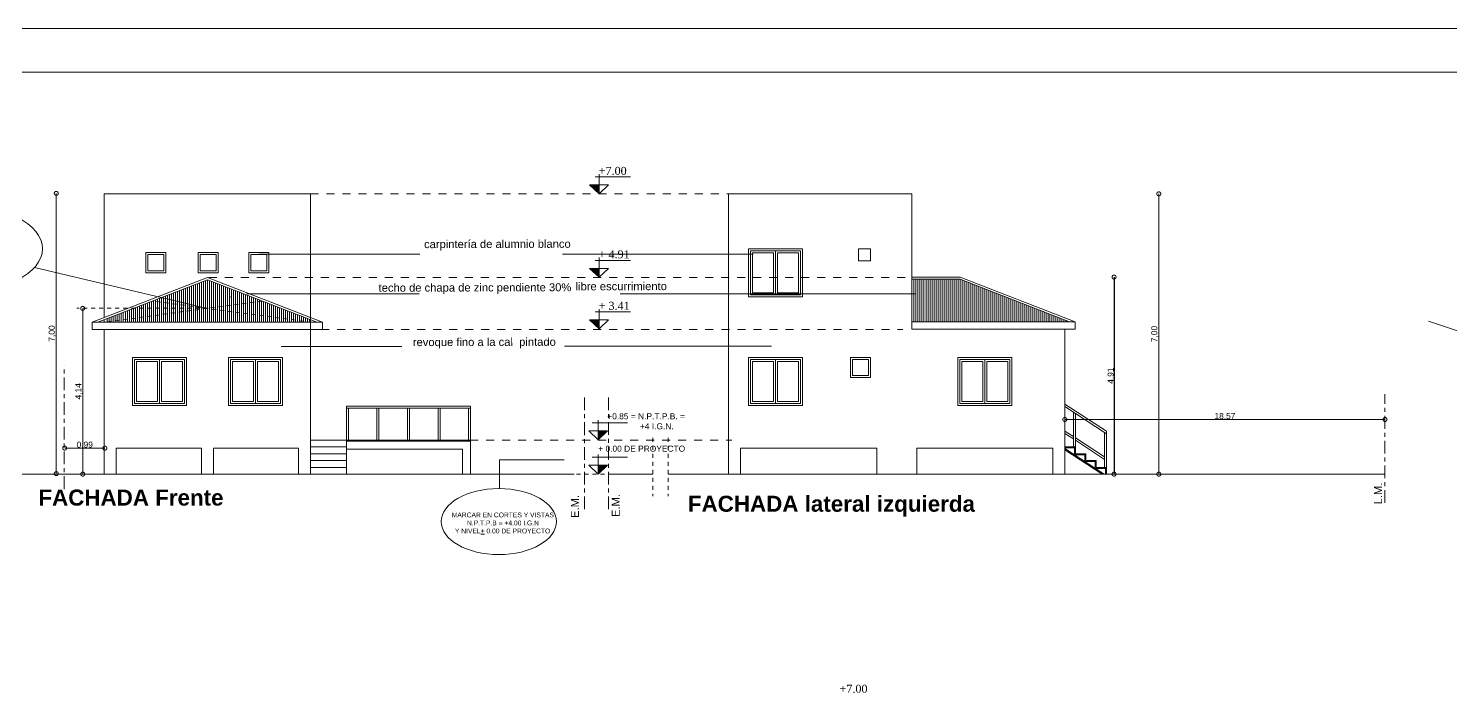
# Model space of a CAD drawing. Header units: millimetres. Extents: x 1162.4 to 1260.5, y 447.7 to 509.9.
# Drawn here: x 1181.62 to 1217.15, y 493.28 to 509.89 of the extents above; entities that cross this region are included whole.
import ezdxf

# ---------------------------------------------------------------- set-up
doc = ezdxf.new("R2010")
doc.units = ezdxf.units.MM
for name, pattern in [('CENTER', [50.8, 31.75, -6.35, 6.35, -6.35]), ('DOT', [4, 2, -2]), ('TRAZO_Y_PUNTOX2', [50.8, 25.4, -12.7, 0, -12.7])]:
    doc.linetypes.add(name, pattern=pattern)
for name, color, linetype, lineweight in [('0-MAMPOSTERIA- 9', 7, 'Continuous', 5), ('DT', 2, 'Continuous', 25), ('observ.', 7, 'Continuous', 5), ('Recuadro', 3, 'Continuous', 80)]:
    doc.layers.add(name, color=color, linetype=linetype, lineweight=lineweight)
for name, color, linetype in [('03', 7, 'Continuous'), ('cortes', 7, 'Continuous'), ('eje medianero', 3, 'Continuous')]:
    doc.layers.add(name, color=color, linetype=linetype)
doc.styles.add('ARIAL', font='arial.ttf', dxfattribs={"height": 0.11})
doc.styles.add('Estilo1', font='times.ttf')
doc.styles.get("Standard").update_dxf_attribs({"font": 'arial.ttf'})
doc.styles.add('style1', font='arial.ttf')
doc.styles.add('style2', font='')
doc.styles.get('style2').set_extended_font_data('Arial', bold=True)
doc.dimstyles.new('cota 1', dxfattribs={"dimtxt": 0.15, "dimasz": 0.2, "dimexe": 0.08, "dimexo": 0.3, "dimgap": 0.009, "dimtad": 1, "dimzin": 1, "dimtxsty": 'Standard', "dimblk": 'DOTSMALL', "dimcen": 0.15, "dimse1": 1, "dimse2": 1, "dimclrd": 256, "dimadec": 0, "dimazin": 0, "dimtfac": 1, "dimtmove": 0, "dimatfit": 3, "dimfxl": 1.25, "dimlwd": -1, "dimlwe": -1, "dimarcsym": 0})

# ---------------------------------------------------------------- blocks, each defined once
blk = doc.blocks.new('_DOTSMALL')
at = {"color": 0, "linetype": 'ByBlock', "const_width": 0.5}
blk.add_lwpolyline([(-0.0625, 0, 1), (0.0625, 0, 1)], format="xyb", close=True, dxfattribs=at)
blk = doc.blocks.new('*D296')
at = {"layer": 'cortes'}
blk.add_line((1208.741, 503.683), (1208.741, 498.761), dxfattribs=at)
at = {"layer": 'Defpoints', "color": 0}
for p in [(1204.893, 503.683), (1207.511, 498.761), (1208.741, 498.761)]:
    blk.add_point(p, dxfattribs=at)
at = {"layer": 'cortes', "xscale": 0.2, "yscale": 0.2, "zscale": 0.2}
for p, rotation in [((1208.741, 503.683), 90), ((1208.741, 498.761), 270)]:
    blk.add_blockref('_DOTSMALL', p, dxfattribs=dict(at, rotation=rotation))
at = {"layer": 'cortes', "color": 0, "lineweight": 0, "insert": (1208.656, 501.222), "char_height": 0.15, "attachment_point": 5, "rotation": 90}
blk.add_mtext('4.91', dxfattribs=at)
blk = doc.blocks.new('*D337')
at = {"layer": '0-MAMPOSTERIA- 9', "ltscale": 0.05}
blk.add_line((1182.975, 502.901), (1182.975, 498.761), dxfattribs=at)
at = {"layer": 'Defpoints', "color": 0, "ltscale": 0.05}
for p in [(1186.089, 502.901), (1182.975, 498.761), (1186.09, 498.761)]:
    blk.add_point(p, dxfattribs=at)
at = {"layer": '0-MAMPOSTERIA- 9', "ltscale": 0.05, "xscale": 0.2, "yscale": 0.2, "zscale": 0.2}
for p, rotation in [((1182.975, 502.901), 90), ((1182.975, 498.761), 270)]:
    blk.add_blockref('_DOTSMALL', p, dxfattribs=dict(at, rotation=rotation))
at = {"layer": '0-MAMPOSTERIA- 9', "color": 0, "lineweight": 0, "ltscale": 0.05, "insert": (1182.876, 500.831), "char_height": 0.15, "attachment_point": 5, "rotation": 90}
blk.add_mtext('4,14', dxfattribs=at)
blk = doc.blocks.new('*D343')
at = {"layer": '0-MAMPOSTERIA- 9', "ltscale": 0.05}
blk.add_line((1182.314, 498.773), (1182.314, 505.773), dxfattribs=at)
at = {"layer": 'Defpoints', "color": 0, "linetype": 'Continuous', "ltscale": 0.05}
for p in [(1182.314, 505.773), (1185.975, 505.773), (1182.975, 498.773)]:
    blk.add_point(p, dxfattribs=at)
at = {"layer": '0-MAMPOSTERIA- 9', "linetype": 'Continuous', "ltscale": 0.05, "xscale": 0.2, "yscale": 0.2, "zscale": 0.2}
for p, rotation in [((1182.314, 505.773), 90), ((1182.314, 498.773), 270)]:
    blk.add_blockref('_DOTSMALL', p, dxfattribs=dict(at, rotation=rotation))
at = {"layer": '0-MAMPOSTERIA- 9', "color": 0, "linetype": 'Continuous', "lineweight": 0, "ltscale": 0.05, "insert": (1182.214, 502.273), "char_height": 0.15, "attachment_point": 5, "rotation": 90}
blk.add_mtext('7,00', dxfattribs=at)
blk = doc.blocks.new('*D344')
at = {"layer": '0-MAMPOSTERIA- 9', "ltscale": 0.05}
blk.add_line((1209.86, 498.761), (1209.86, 505.761), dxfattribs=at)
at = {"layer": 'Defpoints', "color": 0, "linetype": 'Continuous', "ltscale": 0.05}
for p in [(1203.691, 505.761), (1209.86, 505.761), (1207.511, 498.761)]:
    blk.add_point(p, dxfattribs=at)
at = {"layer": '0-MAMPOSTERIA- 9', "linetype": 'Continuous', "ltscale": 0.05, "xscale": 0.2, "yscale": 0.2, "zscale": 0.2}
for p, rotation in [((1209.86, 505.761), 90), ((1209.86, 498.761), 270)]:
    blk.add_blockref('_DOTSMALL', p, dxfattribs=dict(at, rotation=rotation))
at = {"layer": '0-MAMPOSTERIA- 9', "color": 0, "linetype": 'Continuous', "lineweight": 0, "ltscale": 0.05, "insert": (1209.761, 502.261), "char_height": 0.15, "attachment_point": 5, "rotation": 90}
blk.add_mtext('7,00', dxfattribs=at)
blk = doc.blocks.new('*D360')
at = {"layer": '0-MAMPOSTERIA- 9', "ltscale": 0.05}
blk.add_line((1207.511, 500.126), (1215.511, 500.126), dxfattribs=at)
at = {"layer": 'Defpoints', "color": 0, "linetype": 'DOT', "ltscale": 0.05}
for p in [(1215.511, 500.126), (1207.511, 498.761), (1215.511, 498.761)]:
    blk.add_point(p, dxfattribs=at)
at = {"layer": '0-MAMPOSTERIA- 9', "linetype": 'DOT', "ltscale": 0.05, "xscale": 0.2, "yscale": 0.2, "zscale": 0.2, "rotation": 180}
blk.add_blockref('_DOTSMALL', (1207.511, 500.126), dxfattribs=at)
at = {"layer": '0-MAMPOSTERIA- 9', "linetype": 'DOT', "ltscale": 0.05, "xscale": 0.2, "yscale": 0.2, "zscale": 0.2}
blk.add_blockref('_DOTSMALL', (1215.511, 500.126), dxfattribs=at)
at = {"layer": '0-MAMPOSTERIA- 9', "color": 0, "linetype": 'DOT', "lineweight": 0, "ltscale": 0.05, "insert": (1211.511, 500.212), "char_height": 0.15, "attachment_point": 5}
blk.add_mtext('18.57', dxfattribs=at)
blk = doc.blocks.new('*D363')
at = {"layer": '0-MAMPOSTERIA- 9', "ltscale": 0.05}
blk.add_line((1183.527, 499.411), (1182.524, 499.411), dxfattribs=at)
at = {"layer": 'Defpoints', "color": 0, "linetype": 'DOT', "ltscale": 0.05}
for p in [(1182.524, 499.783), (1183.527, 499.783), (1182.524, 499.411)]:
    blk.add_point(p, dxfattribs=at)
at = {"layer": '0-MAMPOSTERIA- 9', "linetype": 'DOT', "ltscale": 0.05, "xscale": 0.2, "yscale": 0.2, "zscale": 0.2, "rotation": 180}
blk.add_blockref('_DOTSMALL', (1182.524, 499.411), dxfattribs=at)
at = {"layer": '0-MAMPOSTERIA- 9', "linetype": 'DOT', "ltscale": 0.05, "xscale": 0.2, "yscale": 0.2, "zscale": 0.2}
blk.add_blockref('_DOTSMALL', (1183.527, 499.411), dxfattribs=at)
at = {"layer": '0-MAMPOSTERIA- 9', "color": 0, "linetype": 'DOT', "lineweight": 0, "ltscale": 0.05, "insert": (1183.026, 499.497), "char_height": 0.15, "attachment_point": 5}
blk.add_mtext('0.99', dxfattribs=at)

msp = doc.modelspace()

# ---------------------------------------------------------------- hatches: boundary and pattern name
at = {"layer": '0-MAMPOSTERIA- 9', "linetype": 'Continuous', "lineweight": 0, "ltscale": 0.05}
h = msp.add_hatch(dxfattribs=at)
h.set_pattern_fill('ANSI37', color=256, scale=0.1, style=0)
h.set_pattern_definition([(45, (1219.9866, 497.82403), (-0.2245064, 0.2245064), []), (135, (1219.9866, 497.82403), (-0.2245064, -0.2245064), [])])
h.paths.add_polyline_path([(1219.46471, 500.28348), (1219.46471, 498.59342, -0.89000524), (1219.46471, 498.581), (1219.46471, 496.08348), (1220.23698, 496.08348), (1220.23698, 496.3171), (1220.23971, 500.28348)])
h.paths.add_polyline_path([(1188.02354, 476.77986), (1188.02354, 474.11705), (1192.02354, 474.11705), (1192.02354, 476.77986), (1191.97354, 476.77986)])
h.paths.add_polyline_path([(1189.34735, 476.05475), (1190.69735, 476.05475), (1190.69735, 474.85475), (1189.34735, 474.85475)], flags=16)
h.paths.add_polyline_path([(1189.39735, 476.00475), (1190.64735, 476.00475), (1190.64735, 474.90475), (1189.39735, 474.90475)], flags=0)
h.paths.add_polyline_path([(1189.44735, 475.95475), (1189.97235, 475.95475), (1189.97235, 474.95475), (1189.44735, 474.95475)], flags=0)
h.paths.add_polyline_path([(1190.07235, 475.95475), (1190.59735, 475.95475), (1190.59735, 474.95475), (1190.07235, 474.95475)], flags=0)
h.paths.add_polyline_path([(1193.77354, 479.41705), (1192.17354, 479.41705), (1192.17354, 476.79705), (1193.77354, 476.79705)])
h.paths.add_polyline_path([(1193.87354, 476.79705), (1194.24711, 476.79705), (1194.01828, 477.01293), (1194.25426, 477.01293), (1194.49024, 477.01293), (1194.26142, 476.79705), (1195.86994, 476.79705), (1195.86994, 476.93544), (1196.12354, 476.93544), (1196.12354, 479.21351), (1195.90868, 479.21351), (1195.90868, 479.41705), (1193.87354, 479.41705)])
h.paths.add_polyline_path([(1194.42354, 478.76705), (1195.77354, 478.76705), (1195.77354, 477.56705), (1194.42354, 477.56705)], flags=16)
h.paths.add_polyline_path([(1194.47354, 478.71705), (1195.72354, 478.71705), (1195.72354, 477.61705), (1194.47354, 477.61705)], flags=0)
h.paths.add_polyline_path([(1194.52354, 478.66705), (1195.04854, 478.66705), (1195.04854, 477.66705), (1194.52354, 477.66705)], flags=0)
h.paths.add_polyline_path([(1195.14854, 478.66705), (1195.67354, 478.66705), (1195.67354, 477.66705), (1195.14854, 477.66705)], flags=0)
h.paths.add_polyline_path([(1192.17354, 476.59705), (1192.17354, 474.81003), (1193.32354, 474.81003), (1193.32354, 474.91003), (1193.87354, 474.91003), (1193.87354, 474.81003), (1193.87354, 474.11705), (1194.25426, 474.11705), (1194.25426, 474.23968), (1194.49024, 474.23968), (1194.36026, 474.11705), (1195.86994, 474.11705), (1195.86994, 474.17644), (1196.12354, 474.17644), (1196.12354, 476.38791), (1195.86867, 476.38791), (1195.86867, 476.59705), (1193.87354, 476.59705)])
h.paths.add_polyline_path([(1193.27354, 475.55475), (1192.77354, 475.55475), (1192.77354, 476.05475), (1193.27354, 476.05475)], flags=16)
h.paths.add_polyline_path([(1193.22354, 475.60475), (1192.82354, 475.60475), (1192.82354, 476.00475), (1193.22354, 476.00475)], flags=0)
h.paths.add_polyline_path([(1194.42354, 476.05475), (1195.77354, 476.05475), (1195.77354, 474.85475), (1194.42354, 474.85475)], flags=16)
h.paths.add_polyline_path([(1194.47354, 476.00475), (1195.72354, 476.00475), (1195.72354, 474.90475), (1194.47354, 474.90475)], flags=0)
h.paths.add_polyline_path([(1194.52354, 475.95475), (1195.04854, 475.95475), (1195.04854, 474.95475), (1194.52354, 474.95475)], flags=0)
h.paths.add_polyline_path([(1195.14854, 475.95475), (1195.67354, 475.95475), (1195.67354, 474.95475), (1195.14854, 474.95475)], flags=0)
h.paths.add_polyline_path([(1193.87354, 474.26705), (1193.87354, 474.61003), (1193.32354, 474.61003), (1193.32354, 474.26705)], flags=17)
h.paths.add_polyline_path([(1192.17354, 474.11705), (1192.77354, 474.11705), (1192.77354, 474.78503), (1192.17354, 474.78503)], flags=17)
h.paths.add_polyline_path([(1192.77354, 474.11705), (1193.32354, 474.11705), (1193.32354, 474.78503), (1192.77354, 474.78503)], flags=16)
h.paths.add_polyline_path([(1192.72354, 474.01705), (1192.72354, 474.11705), (1192.17354, 474.11705), (1192.17354, 474.01705)])
h.paths.add_polyline_path([(1193.32354, 474.01705), (1193.32354, 474.11705), (1192.72354, 474.11705), (1192.72354, 474.01705)])
h.paths.add_polyline_path([(1193.87354, 474.01705), (1193.87354, 474.26705), (1193.32354, 474.26705), (1193.32354, 474.01705)])
h.paths.add_polyline_path([(1191.47407, 474.11705), (1191.47407, 474.01705), (1192.02354, 474.01705), (1192.02354, 474.11705)])
h.paths.add_polyline_path([(1188.02354, 474.11705), (1188.02354, 474.01705), (1191.47407, 474.01705), (1191.47407, 474.11705), (1191.42407, 474.11705)])
h.paths.add_polyline_path([(1190.02235, 476.00475), (1189.39735, 476.00475), (1189.39735, 474.90475), (1190.02235, 474.90475)], flags=0)
h.paths.add_polyline_path([(1187.87354, 476.59749), (1187.87354, 476.77986), (1187.78789, 476.77986), (1187.37354, 476.61894), (1187.37354, 476.59749)])
h.paths.add_polyline_path([(1187.37354, 476.77986), (1187.37354, 476.61894), (1190.27664, 477.74636), (1192.02354, 477.74636), (1192.02354, 477.89636), (1190.24854, 477.89636)])
h.paths.add_polyline_path([(1188.99328, 477.40888), (1188.99328, 477.46252), (1187.35544, 476.82646), (1187.37354, 476.77986)])
h.paths.add_polyline_path([(1188.37354, 477.00729), (1188.37354, 476.77986), (1188.92354, 476.77986), (1188.92354, 477.22088)], flags=17)
h.paths.add_polyline_path([(1188.32354, 476.98787), (1187.78789, 476.77986), (1188.32354, 476.77986)], flags=17)
h.paths.add_polyline_path([(1188.37354, 477.00729), (1188.32354, 476.98787), (1188.32354, 476.77986), (1188.37354, 476.77986)], flags=17)
h.paths.add_polyline_path([(1188.92354, 476.77986), (1188.97354, 476.77986), (1188.97354, 477.2403), (1188.92354, 477.22088)], flags=16)
h.paths.add_polyline_path([(1188.97354, 476.77986), (1189.52354, 476.77986), (1189.52354, 477.45389), (1188.97354, 477.2403)], flags=16)
h.paths.add_polyline_path([(1189.52354, 476.77986), (1189.57354, 476.77986), (1189.57354, 477.47331), (1189.52354, 477.45389)], flags=16)
h.paths.add_polyline_path([(1190.12354, 477.6869), (1189.57354, 477.47331), (1189.57354, 476.77986), (1190.12354, 476.77986)], flags=17)
h.paths.add_polyline_path([(1190.17354, 477.70632), (1190.12354, 477.6869), (1190.12354, 476.77986), (1190.17354, 476.77986)], flags=17)
h.paths.add_polyline_path([(1190.77354, 477.74636), (1190.72354, 477.74636), (1190.72354, 476.77986), (1190.77354, 476.77986)], flags=17)
h.paths.add_polyline_path([(1190.17354, 476.77986), (1190.72354, 476.77986), (1190.72354, 477.74636), (1190.27664, 477.74636), (1190.17354, 477.70632)], flags=16)
h.paths.add_polyline_path([(1191.32354, 477.74636), (1190.77354, 477.74636), (1190.77354, 476.77986), (1191.32354, 476.77986)], flags=17)
h.paths.add_polyline_path([(1191.37354, 477.74636), (1191.32354, 477.74636), (1191.32354, 476.77986), (1191.37354, 476.77986)], flags=17)
h.paths.add_polyline_path([(1191.37354, 476.77986), (1191.97354, 476.77986), (1191.97354, 477.74636), (1191.37354, 477.74636)], flags=16)
h.paths.add_polyline_path([(1191.14546, 477.94636), (1191.14112, 477.94227), (1191.14112, 477.94636), (1190.23917, 477.94636), (1188.99328, 477.46252), (1188.99328, 477.40888), (1190.24854, 477.89636), (1192.02354, 477.89636), (1192.02354, 477.94636)])
h.paths.add_polyline_path([(1193.77354, 479.43705), (1193.77354, 479.73705), (1192.17354, 479.73705), (1192.17354, 479.43705)])
h.paths.add_polyline_path([(1193.77354, 479.41705), (1193.77354, 479.43705), (1192.17354, 479.43705), (1192.17354, 479.41705)])
h.paths.add_polyline_path([(1193.87354, 479.43705), (1193.87354, 479.41705), (1196.12354, 479.41705), (1196.12354, 479.43705)])
h.paths.add_polyline_path([(1196.12354, 479.43705), (1196.12354, 479.73705), (1193.87354, 479.73705), (1193.87354, 479.43705)])
h.paths.add_polyline_path([(1192.17354, 480.13705), (1192.17354, 480.03705), (1192.17354, 479.93705), (1194.23108, 479.93705), (1194.01908, 480.13705)])
h.paths.add_polyline_path([(1196.12354, 479.93705), (1196.12354, 480.03705), (1196.12354, 480.13705), (1194.44308, 480.13705), (1194.23108, 479.93705)])
h.paths.add_polyline_path([(1195.86994, 473.99205), (1195.86994, 474.01705), (1192.17354, 474.01705), (1192.17354, 473.99205)])
h.paths.add_polyline_path([(1195.86994, 474.11705), (1195.86994, 474.01705), (1196.12354, 474.01705), (1196.12354, 474.11705)])
h.paths.add_polyline_path([(1195.86994, 474.17644), (1195.86994, 474.11705), (1196.12354, 474.11705), (1196.12354, 474.17644)])
h.paths.add_polyline_path([(1196.12354, 473.99205), (1196.12354, 474.01705), (1195.86994, 474.01705), (1195.86994, 473.99205)])
h.paths.add_polyline_path([(1192.33915, 476.9681), (1192.33915, 477.43222), (1192.59443, 477.43222), (1192.59443, 476.9681)], flags=24)
h.paths.add_polyline_path([(1192.33927, 478.03377), (1192.33927, 478.50034), (1192.59456, 478.50034), (1192.59456, 478.03377)], flags=24)
h.paths.add_polyline_path([(1195.68189, 477.87423), (1195.68189, 478.33988), (1195.93718, 478.33988), (1195.93718, 477.87423)], flags=24)
h.paths.add_polyline_path([(1194.1937, 477.20998), (1195.12651, 477.20998), (1195.12651, 477.51539), (1194.1937, 477.51539)], flags=24)
h.paths.add_polyline_path([(1192.36714, 475.07374), (1192.36714, 475.54042), (1192.59531, 475.54042), (1192.59531, 475.07374)], flags=24)
h.paths.add_polyline_path([(1194.1937, 474.43673), (1195.20033, 474.43673), (1195.20033, 474.74214), (1194.1937, 474.74214)], flags=24)
h.paths.add_polyline_path([(1191.45847, 477.03083), (1191.45847, 477.49546), (1191.71375, 477.49546), (1191.71375, 477.03083)], flags=8)
at = {"layer": '03', "lineweight": 0}
for points in [[(1195.87569, 505.76094), (1195.87569, 505.98357), (1195.63971, 505.98357)], [(1195.87523, 503.67685), (1195.87523, 503.89947), (1195.63925, 503.89947)], [(1195.87523, 502.39108), (1195.87523, 502.61371), (1195.63925, 502.61371)], [(1195.85365, 499.6187), (1195.85365, 499.84133), (1196.08963, 499.84133)], [(1195.85365, 498.76094), (1195.85365, 498.98357), (1196.08963, 498.98357)]]:
    msp.add_hatch(color=256, dxfattribs=at).paths.add_polyline_path(points)

# ---------------------------------------------------------------- linework, layer by layer
at = {"layer": '0-MAMPOSTERIA- 9', "linetype": 'Continuous', "lineweight": 0, "ltscale": 0.05}
for p, q in [((1165.45921, 508.80332), (1241.45921, 508.80332)), ((1188.66454, 505.76094), (1183.51454, 505.76094)), ((1183.51454, 505.76094), (1183.51454, 505.59094)), ((1183.51454, 502.66982), (1183.51454, 505.59094)), ((1188.66454, 498.76094), (1188.66454, 505.76094)), ((1199.11075, 505.76094), (1203.69063, 505.76094)), ((1203.69063, 505.76094), (1203.69063, 502.38363)), ((1191.39616, 504.25414), (1187.37704, 504.25414)), ((1204.89324, 503.68251), (1203.69063, 503.68251)), ((1204.89324, 503.62887), (1203.69063, 503.62887)), ((1186.08954, 502.55331), (1183.21454, 502.55331)), ((1183.51454, 502.55331), (1183.51454, 502.61618)), ((1188.96454, 502.55331), (1186.08954, 502.55331)), ((1183.51454, 498.76094), (1183.51454, 502.37094)), ((1183.51454, 502.37094), (1188.96454, 502.37094)), ((1183.51454, 498.76094), (1183.51454, 502.37094)), ((1207.26824, 502.38363), (1203.69063, 502.38363))]:
    msp.add_line(p, q, dxfattribs=at)
at = {"layer": '0-MAMPOSTERIA- 9', "color": 7, "linetype": 'DOT', "lineweight": 0, "ltscale": 0.1}
for p, q in [((1188.66454, 505.76094), (1199.11075, 505.76094)), ((1186.12486, 503.66989), (1203.65616, 503.66989)), ((1188.93, 502.37726), (1203.46097, 502.37726)), ((1192.65365, 499.61137), (1199.18873, 499.61137))]:
    msp.add_line(p, q, dxfattribs=at)
at = {"layer": '0-MAMPOSTERIA- 9', "color": 1, "linetype": 'Continuous', "lineweight": 0, "ltscale": 0.05}
for p, q in [((1181.77052, 503.92606), (1186.08954, 502.90138)), ((1193.38653, 498.40149), (1193.38653, 499.11695)), ((1193.38653, 499.11695), (1195.00682, 499.11695))]:
    msp.add_line(p, q, dxfattribs=at)
at = {"layer": '0-MAMPOSTERIA- 9', "color": 7, "linetype": 'DOT', "lineweight": 0, "ltscale": 0.05}
msp.add_line((1186.08954, 502.90808), (1182.827, 502.90808), dxfattribs=at)
at = {"layer": '0-MAMPOSTERIA- 9', "linetype": 'DOT', "lineweight": 0, "ltscale": 0.05}
for p, q in [((1187.45798, 503.08474), (1183.49086, 502.55331)), ((1188.68708, 502.55331), (1184.7211, 503.08474)), ((1197.22244, 499.67073), (1197.22244, 498.20858)), ((1197.60301, 499.67073), (1197.60301, 498.20858)), ((1180.51454, 498.76094), (1195.51454, 498.76094)), ((1195.5128, 498.75949), (1196.10796, 498.75949))]:
    msp.add_line(p, q, dxfattribs=at)
at = {"layer": '0-MAMPOSTERIA- 9', "linetype": 'CENTER', "lineweight": 0, "ltscale": 0.01}
for p, q in [((1182.51153, 498.38914), (1182.51153, 501.4783)), ((1195.51454, 497.88562), (1195.51454, 500.76094)), ((1196.11075, 497.88668), (1196.11075, 500.76094)), ((1215.51075, 498.04352), (1215.51075, 500.76094))]:
    msp.add_line(p, q, dxfattribs=at)
at = {"layer": '0-MAMPOSTERIA- 9', "lineweight": 0, "ltscale": 0.05}
for p, q in [((1208.55512, 499.83048), (1207.51512, 500.51048)), ((1208.55512, 499.77074), (1207.51512, 500.45074)), ((1207.72512, 499.44048), (1207.72512, 500.31344)), ((1207.77512, 499.44048), (1207.77512, 500.28074)), ((1207.72512, 499.70022), (1207.51512, 499.83753)), ((1207.72512, 499.64048), (1207.51512, 499.77779)), ((1207.72512, 499.44048), (1207.72512, 499.64048)), ((1208.50512, 499.19022), (1207.77512, 499.66753)), ((1208.50512, 499.13048), (1207.77512, 499.60779)), ((1208.50512, 498.93048), (1208.50512, 499.80344)), ((1208.55512, 498.93048), (1208.55512, 499.83048)), ((1207.51512, 499.44048), (1207.77512, 499.44048)), ((1207.51512, 499.41548), (1207.77512, 499.41548)), ((1208.49188, 498.76048), (1207.51512, 499.39914)), ((1208.4462, 498.76048), (1207.51512, 499.36927)), ((1207.75012, 499.41548), (1207.75012, 499.24548)), ((1207.75012, 499.24548), (1208.03512, 499.24548)), ((1207.77512, 499.44048), (1207.77512, 499.27048)), ((1207.77512, 499.27048), (1208.03512, 499.27048)), ((1208.01012, 499.24548), (1208.01012, 499.07548)), ((1208.03512, 499.27048), (1208.03512, 499.10048)), ((1208.01012, 499.07548), (1208.29512, 499.07548)), ((1208.03512, 499.10048), (1208.29512, 499.10048)), ((1208.27012, 499.07548), (1208.27012, 498.90548)), ((1208.27012, 498.90548), (1208.55512, 498.90548)), ((1208.29512, 499.10048), (1208.29512, 498.93048)), ((1208.29512, 498.93048), (1208.55512, 498.93048)), ((1208.53012, 498.90548), (1208.53012, 498.76048)), ((1208.55512, 498.93048), (1208.55512, 498.76048)), ((1183.51454, 498.76094), (1180.51454, 498.76094)), ((1197.22244, 498.76094), (1196.11075, 498.76094)), ((1199.11075, 498.76094), (1197.60301, 498.76094)), ((1207.51075, 498.76094), (1215.51075, 498.76094))]:
    msp.add_line(p, q, dxfattribs=at)
at = {"layer": '0-MAMPOSTERIA- 9', "color": 1, "linetype": 'Continuous', "lineweight": 0, "ltscale": 0.05}
msp.add_ellipse((1179.80896, 504.39144), major_axis=(2.16031, 0), ratio=0.51416932, dxfattribs=at)
at = {"layer": '03', "lineweight": 0}
for p, q in [((1195.87569, 505.98357), (1195.63971, 505.98357)), ((1195.63971, 505.98357), (1195.87569, 505.76094)), ((1195.77823, 506.18457), (1196.66144, 506.18457)), ((1195.87569, 506.25398), (1195.87569, 505.76094)), ((1195.87569, 505.98357), (1195.87569, 505.76094)), ((1195.87569, 505.98357), (1196.11167, 505.98357)), ((1196.11167, 505.98357), (1195.87569, 505.76094)), ((1195.87523, 504.16988), (1195.87523, 503.67685)), ((1195.87523, 503.89947), (1195.63925, 503.89947)), ((1195.63925, 503.89947), (1195.87523, 503.67685)), ((1195.77778, 504.10047), (1196.66098, 504.10047)), ((1195.87523, 503.89947), (1195.87523, 503.67685)), ((1195.87523, 503.89947), (1196.11121, 503.89947)), ((1196.11121, 503.89947), (1195.87523, 503.67685)), ((1195.77778, 502.81471), (1196.66098, 502.81471)), ((1195.87523, 502.88412), (1195.87523, 502.39108)), ((1195.87523, 502.61371), (1195.63925, 502.61371)), ((1195.63925, 502.61371), (1195.87523, 502.39108)), ((1195.87523, 502.61371), (1195.87523, 502.39108)), ((1195.87523, 502.61371), (1196.11121, 502.61371)), ((1196.11121, 502.61371), (1195.87523, 502.39108)), ((1196.5847, 500.04233), (1195.7015, 500.04233)), ((1195.85365, 500.11174), (1195.85365, 499.6187)), ((1195.85365, 499.84133), (1195.61767, 499.84133)), ((1195.61767, 499.84133), (1195.85365, 499.6187)), ((1195.85365, 499.84133), (1195.85365, 499.6187)), ((1195.85365, 499.84133), (1196.08963, 499.84133)), ((1196.08963, 499.84133), (1195.85365, 499.6187)), ((1195.85365, 499.25398), (1195.85365, 498.76094)), ((1195.85365, 498.98357), (1195.61767, 498.98357)), ((1195.61767, 498.98357), (1195.85365, 498.76094)), ((1196.5847, 499.18457), (1195.7015, 499.18457)), ((1195.85365, 498.98357), (1195.85365, 498.76094)), ((1195.85365, 498.98357), (1196.08963, 498.98357)), ((1196.08963, 498.98357), (1195.85365, 498.76094))]:
    msp.add_line(p, q, dxfattribs=at)
at = {"layer": 'cortes', "lineweight": 0}
for p, q in [((1188.66454, 505.59094), (1188.66454, 503.33594)), ((1188.66454, 502.66982), (1188.66454, 505.59094)), ((1199.11075, 498.76094), (1199.11075, 505.76094)), ((1183.51454, 504.59071), (1183.51454, 502.66982)), ((1184.55204, 503.7928), (1184.55204, 504.2928)), ((1184.55204, 504.2928), (1185.05204, 504.2928)), ((1184.55204, 504.2928), (1184.55204, 503.7928)), ((1184.60204, 504.2428), (1185.00204, 504.2428)), ((1184.60204, 504.2428), (1184.60204, 503.8428)), ((1185.00204, 503.8428), (1185.00204, 504.2428)), ((1185.05204, 503.7928), (1185.05204, 504.2928)), ((1185.85531, 503.7928), (1185.85531, 504.2928)), ((1185.85531, 504.2928), (1186.35531, 504.2928)), ((1185.85531, 504.2928), (1185.85531, 503.7928)), ((1185.90531, 504.2428), (1186.30531, 504.2428)), ((1185.90531, 504.2428), (1185.90531, 503.8428)), ((1186.30531, 503.8428), (1186.30531, 504.2428)), ((1186.35531, 503.7928), (1186.35531, 504.2928)), ((1187.12704, 503.7928), (1187.12704, 504.2928)), ((1187.12704, 504.2928), (1187.62704, 504.2928)), ((1187.12704, 504.2928), (1187.12704, 503.7928)), ((1187.17704, 504.2428), (1187.57704, 504.2428)), ((1187.17704, 504.2428), (1187.17704, 503.8428)), ((1187.57704, 503.8428), (1187.57704, 504.2428)), ((1187.62704, 503.7928), (1187.62704, 504.2928)), ((1199.72761, 504.25414), (1194.96558, 504.25414)), ((1199.61075, 503.18594), (1199.61075, 504.38594)), ((1199.61075, 504.38594), (1200.96075, 504.38594)), ((1199.66075, 503.23594), (1199.66075, 504.33594)), ((1199.66075, 504.33594), (1200.91075, 504.33594)), ((1199.71075, 503.28594), (1199.71075, 504.28594)), ((1199.71075, 504.28594), (1200.23575, 504.28594)), ((1200.23575, 504.28594), (1200.23575, 503.28594)), ((1200.28575, 504.33594), (1200.28575, 503.23594)), ((1200.33575, 504.28594), (1200.86075, 504.28594)), ((1200.33575, 504.28594), (1200.33575, 503.28594)), ((1200.86075, 504.28594), (1200.86075, 503.28594)), ((1200.91075, 504.33594), (1200.91075, 503.23594)), ((1200.96075, 504.38594), (1200.96075, 503.18594)), ((1202.36075, 504.09201), (1202.36075, 504.38594)), ((1202.36075, 504.38594), (1202.66075, 504.38594)), ((1202.66075, 504.38594), (1202.66075, 504.09201)), ((1184.60204, 503.8428), (1185.00204, 503.8428)), ((1185.90531, 503.8428), (1186.30531, 503.8428)), ((1187.17704, 503.8428), (1187.57704, 503.8428)), ((1202.66075, 504.09201), (1202.36075, 504.09201)), ((1186.08954, 503.66982), (1183.21454, 502.55331)), ((1186.08954, 503.61618), (1183.35266, 502.55331)), ((1184.55204, 503.7928), (1185.05204, 503.7928)), ((1185.68954, 503.46084), (1185.68954, 502.55331)), ((1185.73954, 503.48026), (1185.73954, 502.55331)), ((1185.78954, 503.49967), (1185.78954, 502.55331)), ((1185.83954, 503.51909), (1185.83954, 502.55331)), ((1185.85531, 503.7928), (1186.35531, 503.7928)), ((1185.88954, 503.53851), (1185.88954, 502.55331)), ((1185.93954, 503.55792), (1185.93954, 502.55331)), ((1185.98954, 503.57734), (1185.98954, 502.55331)), ((1186.03954, 503.59676), (1186.03954, 502.55331)), ((1186.08954, 503.66982), (1188.96454, 502.55331)), ((1186.08954, 503.61618), (1188.82642, 502.55331)), ((1186.08954, 503.61618), (1186.08954, 502.55331)), ((1186.13954, 503.59676), (1186.13954, 502.55331)), ((1186.18954, 503.57734), (1186.18954, 502.55331)), ((1186.23954, 503.55792), (1186.23954, 502.55331)), ((1186.28954, 503.53851), (1186.28954, 502.55331)), ((1186.33954, 503.51909), (1186.33954, 502.55331)), ((1186.38954, 503.49967), (1186.38954, 502.55331)), ((1186.43954, 503.48026), (1186.43954, 502.55331)), ((1186.48954, 503.46084), (1186.48954, 502.55331)), ((1187.12704, 503.7928), (1187.62704, 503.7928)), ((1203.69324, 503.62887), (1203.69324, 502.566)), ((1203.74324, 503.62887), (1203.74324, 502.566)), ((1203.79324, 503.62887), (1203.79324, 502.566)), ((1203.84324, 503.62887), (1203.84324, 502.566)), ((1203.89324, 503.62887), (1203.89324, 502.566)), ((1203.94324, 503.62887), (1203.94324, 502.566)), ((1203.99324, 503.62887), (1203.99324, 502.566)), ((1204.04324, 503.62887), (1204.04324, 502.566)), ((1204.09324, 503.62887), (1204.09324, 502.566)), ((1204.14324, 503.62887), (1204.14324, 502.566)), ((1204.19324, 503.62887), (1204.19324, 502.566)), ((1204.24324, 503.62887), (1204.24324, 502.566)), ((1204.29324, 503.62887), (1204.29324, 502.566)), ((1204.34324, 503.62887), (1204.34324, 502.566)), ((1204.39324, 503.62887), (1204.39324, 502.566)), ((1204.44324, 503.62887), (1204.44324, 502.566)), ((1204.44324, 503.62887), (1204.44324, 502.566)), ((1204.49324, 503.62887), (1204.49324, 502.566)), ((1204.54324, 503.62887), (1204.54324, 502.566)), ((1204.59324, 503.62887), (1204.59324, 502.566)), ((1204.64324, 503.62887), (1204.64324, 502.566)), ((1204.69324, 503.62887), (1204.69324, 502.566)), ((1204.74324, 503.62887), (1204.74324, 502.566)), ((1204.79324, 503.62887), (1204.79324, 502.566)), ((1204.84324, 503.62887), (1204.84324, 502.566)), ((1204.89324, 503.68251), (1207.76824, 502.566)), ((1204.89324, 503.62887), (1207.63012, 502.566)), ((1204.89324, 503.62887), (1204.89324, 502.566)), ((1204.94324, 503.60945), (1204.94324, 502.566)), ((1204.99324, 503.59003), (1204.99324, 502.566)), ((1205.04324, 503.57061), (1205.04324, 502.566)), ((1205.09324, 503.5512), (1205.09324, 502.566)), ((1205.14324, 503.53178), (1205.14324, 502.566)), ((1205.19324, 503.51236), (1205.19324, 502.566)), ((1205.24324, 503.49295), (1205.24324, 502.566)), ((1205.29324, 503.47353), (1205.29324, 502.566)), ((1184.78954, 503.11132), (1184.78954, 502.55331)), ((1184.83954, 503.13074), (1184.83954, 502.55331)), ((1184.88954, 503.15016), (1184.88954, 502.55331)), ((1184.93954, 503.16958), (1184.93954, 502.55331)), ((1184.98954, 503.18899), (1184.98954, 502.55331)), ((1185.03954, 503.20841), (1185.03954, 502.55331)), ((1185.08954, 503.22783), (1185.08954, 502.55331)), ((1185.13954, 503.24725), (1185.13954, 502.55331)), ((1185.18954, 503.26666), (1185.18954, 502.55331)), ((1185.23954, 503.28608), (1185.23954, 502.55331)), ((1185.28954, 503.3055), (1185.28954, 502.55331)), ((1185.33954, 503.32492), (1185.33954, 502.55331)), ((1185.38954, 503.34433), (1185.38954, 502.55331)), ((1185.43954, 503.36375), (1185.43954, 502.55331)), ((1185.48954, 503.38317), (1185.48954, 502.55331)), ((1185.53954, 503.40259), (1185.53954, 502.55331)), ((1185.58954, 503.422), (1185.58954, 502.55331)), ((1185.63954, 503.44142), (1185.63954, 502.55331)), ((1186.53954, 503.44142), (1186.53954, 502.55331)), ((1186.58954, 503.422), (1186.58954, 502.55331)), ((1186.63954, 503.40259), (1186.63954, 502.55331)), ((1186.66454, 503.18121), (1186.66454, 503.18594)), ((1186.68954, 503.38317), (1186.68954, 502.55331)), ((1186.73954, 503.36375), (1186.73954, 502.55331)), ((1186.78954, 503.34433), (1186.78954, 502.55331)), ((1186.83954, 503.32492), (1186.83954, 502.55331)), ((1186.88954, 503.3055), (1186.88954, 502.55331)), ((1186.93954, 503.28608), (1186.93954, 502.55331)), ((1186.98954, 503.26666), (1186.98954, 502.55331)), ((1187.03954, 503.24725), (1187.03954, 502.55331)), ((1191.38087, 503.26139), (1187.07133, 503.26139)), ((1187.08954, 503.22783), (1187.08954, 502.55331)), ((1187.13954, 503.20841), (1187.13954, 502.55331)), ((1187.18954, 503.18899), (1187.18954, 502.55331)), ((1187.23954, 503.16439), (1187.23954, 502.54812)), ((1187.28954, 503.14497), (1187.28954, 502.54812)), ((1187.33954, 503.12555), (1187.33954, 502.54812)), ((1187.38954, 503.10614), (1187.38954, 502.54812)), ((1203.79872, 503.26139), (1196.40162, 503.26139)), ((1200.96075, 503.18594), (1199.61075, 503.18594)), ((1200.91075, 503.23594), (1199.66075, 503.23594)), ((1200.23575, 503.28594), (1199.71075, 503.28594)), ((1200.86075, 503.28594), (1200.33575, 503.28594)), ((1205.34324, 503.45411), (1205.34324, 502.566)), ((1205.39324, 503.43469), (1205.39324, 502.566)), ((1205.44324, 503.41528), (1205.44324, 502.566)), ((1205.49324, 503.39586), (1205.49324, 502.566)), ((1205.54324, 503.37644), (1205.54324, 502.566)), ((1205.59324, 503.35702), (1205.59324, 502.566)), ((1205.64324, 503.33761), (1205.64324, 502.566)), ((1205.69324, 503.31819), (1205.69324, 502.566)), ((1205.74324, 503.29877), (1205.74324, 502.566)), ((1205.79324, 503.27935), (1205.79324, 502.566)), ((1205.84324, 503.25994), (1205.84324, 502.566)), ((1205.89324, 503.24052), (1205.89324, 502.566)), ((1205.94324, 503.2211), (1205.94324, 502.566)), ((1205.99324, 503.20168), (1205.99324, 502.566)), ((1206.04324, 503.18227), (1206.04324, 502.566)), ((1206.09324, 503.16285), (1206.09324, 502.566)), ((1206.14324, 503.14343), (1206.14324, 502.566)), ((1206.19324, 503.12401), (1206.19324, 502.566)), ((1206.24324, 503.1046), (1206.24324, 502.566)), ((1183.88954, 502.76181), (1183.88954, 502.55331)), ((1183.93954, 502.78123), (1183.93954, 502.55331)), ((1183.98954, 502.80064), (1183.98954, 502.55331)), ((1184.03954, 502.82006), (1184.03954, 502.55331)), ((1184.08954, 502.83948), (1184.08954, 502.55331)), ((1184.13954, 502.8589), (1184.13954, 502.55331)), ((1184.18954, 502.87831), (1184.18954, 502.55331)), ((1184.23954, 502.89773), (1184.23954, 502.55331)), ((1184.28954, 502.91715), (1184.28954, 502.55331)), ((1184.33954, 502.93657), (1184.33954, 502.55331)), ((1184.38954, 502.95598), (1184.38954, 502.55331)), ((1184.43954, 502.9754), (1184.43954, 502.55331)), ((1184.48954, 502.99482), (1184.48954, 502.55331)), ((1184.53954, 503.01424), (1184.53954, 502.55331)), ((1184.58954, 503.03365), (1184.58954, 502.55331)), ((1184.63954, 503.05307), (1184.63954, 502.55331)), ((1184.68954, 503.07249), (1184.68954, 502.55331)), ((1184.73954, 503.09191), (1184.73954, 502.55331)), ((1187.43954, 503.08672), (1187.43954, 502.54812)), ((1187.48954, 503.0673), (1187.48954, 502.54812)), ((1187.53954, 503.04788), (1187.53954, 502.54812)), ((1187.58954, 503.02847), (1187.58954, 502.54812)), ((1187.63954, 503.00905), (1187.63954, 502.54812)), ((1187.68954, 502.98963), (1187.68954, 502.54812)), ((1187.73954, 502.97021), (1187.73954, 502.54812)), ((1187.78954, 502.9508), (1187.78954, 502.54812)), ((1187.83954, 502.93138), (1187.83954, 502.54812)), ((1187.88954, 502.91196), (1187.88954, 502.54812)), ((1187.93954, 502.89254), (1187.93954, 502.54812)), ((1187.98954, 502.87313), (1187.98954, 502.54812)), ((1188.03954, 502.85371), (1188.03954, 502.54812)), ((1188.08954, 502.83429), (1188.08954, 502.54812)), ((1188.13954, 502.81487), (1188.13954, 502.54812)), ((1188.18954, 502.79546), (1188.18954, 502.54812)), ((1188.23954, 502.77604), (1188.23954, 502.54812)), ((1188.28954, 502.75662), (1188.28954, 502.54812)), ((1206.29324, 503.08518), (1206.29324, 502.566)), ((1206.34324, 503.06576), (1206.34324, 502.566)), ((1206.39324, 503.04634), (1206.39324, 502.566)), ((1206.44324, 503.02693), (1206.44324, 502.566)), ((1206.49324, 503.00751), (1206.49324, 502.566)), ((1206.54324, 502.98809), (1206.54324, 502.566)), ((1206.59324, 502.96867), (1206.59324, 502.566)), ((1206.64324, 502.94926), (1206.64324, 502.566)), ((1206.69324, 502.92984), (1206.69324, 502.566)), ((1206.74324, 502.91042), (1206.74324, 502.566)), ((1206.79324, 502.891), (1206.79324, 502.566)), ((1206.84324, 502.87159), (1206.84324, 502.566)), ((1206.89324, 502.85217), (1206.89324, 502.566)), ((1206.94324, 502.83275), (1206.94324, 502.566)), ((1206.99324, 502.81333), (1206.99324, 502.566)), ((1207.04324, 502.79392), (1207.04324, 502.566)), ((1207.09324, 502.7745), (1207.09324, 502.566)), ((1207.14077, 502.75604), (1207.14077, 502.566)), ((1183.21454, 502.37094), (1183.21454, 502.55331)), ((1183.21454, 502.55331), (1188.96454, 502.55331)), ((1183.51454, 502.61618), (1183.51454, 502.55331)), ((1183.58954, 502.6453), (1183.58954, 502.55331)), ((1183.63954, 502.66472), (1183.63954, 502.55331)), ((1183.68954, 502.68414), (1183.68954, 502.55331)), ((1183.73954, 502.70356), (1183.73954, 502.55331)), ((1183.78954, 502.72297), (1183.78954, 502.55331)), ((1183.83954, 502.74239), (1183.83954, 502.55331)), ((1188.33954, 502.7372), (1188.33954, 502.54812)), ((1188.38954, 502.71779), (1188.38954, 502.54812)), ((1188.43954, 502.69837), (1188.43954, 502.54812)), ((1188.48954, 502.67895), (1188.48954, 502.54812)), ((1188.53954, 502.65953), (1188.53954, 502.54812)), ((1188.58954, 502.64012), (1188.58954, 502.54812)), ((1188.63954, 502.62589), (1188.63954, 502.55331)), ((1188.66454, 502.55331), (1188.66454, 502.61618)), ((1188.96454, 502.37094), (1188.96454, 502.55331)), ((1207.76824, 502.566), (1203.69063, 502.566)), ((1207.19077, 502.73662), (1207.19077, 502.566)), ((1207.24077, 502.71721), (1207.24077, 502.566)), ((1207.29077, 502.69779), (1207.29077, 502.566)), ((1207.34077, 502.67837), (1207.34077, 502.566)), ((1207.39077, 502.65895), (1207.39077, 502.566)), ((1207.44077, 502.63954), (1207.44077, 502.566)), ((1207.49077, 502.62012), (1207.49077, 502.566)), ((1207.54077, 502.6007), (1207.54077, 502.566)), ((1207.59077, 502.58128), (1207.59077, 502.566)), ((1207.76824, 502.38363), (1207.76824, 502.566)), ((1183.21454, 502.37094), (1188.96454, 502.37094)), ((1183.51454, 502.37094), (1183.51454, 502.33594)), ((1183.51454, 499.41094), (1183.51454, 502.33594)), ((1188.66454, 502.33594), (1188.66454, 502.37094)), ((1188.96454, 502.37094), (1188.66454, 502.37094)), ((1188.66454, 499.61094), (1188.66454, 502.33594)), ((1207.76824, 502.38363), (1203.69063, 502.38363)), ((1207.51075, 502.38363), (1207.51075, 498.76094)), ((1209.86038, 502.18337), (1209.86038, 502.36574)), ((1187.93036, 501.94893), (1190.9502, 501.94893)), ((1200.1811, 501.95774), (1195.01329, 501.95774)), ((1184.21454, 500.47364), (1184.21454, 501.67364)), ((1184.21454, 501.67364), (1185.56454, 501.67364)), ((1184.26454, 500.52364), (1184.26454, 501.62364)), ((1184.26454, 501.62364), (1185.51454, 501.62364)), ((1184.31454, 500.57364), (1184.31454, 501.57364)), ((1184.31454, 501.57364), (1184.83954, 501.57364)), ((1184.83954, 501.57364), (1184.83954, 500.57364)), ((1184.88954, 501.62364), (1184.88954, 500.52364)), ((1184.93954, 501.57364), (1185.46454, 501.57364)), ((1184.93954, 501.57364), (1184.93954, 500.57364)), ((1185.46454, 501.57364), (1185.46454, 500.57364)), ((1185.51454, 501.62364), (1185.51454, 500.52364)), ((1185.56454, 501.67364), (1185.56454, 500.47364)), ((1186.61454, 500.47364), (1186.61454, 501.67364)), ((1186.61454, 501.67364), (1187.96454, 501.67364)), ((1186.66454, 500.52364), (1186.66454, 501.62364)), ((1186.66454, 501.62364), (1187.91454, 501.62364)), ((1186.71454, 500.57364), (1186.71454, 501.57364)), ((1186.71454, 501.57364), (1187.23954, 501.57364)), ((1187.23954, 501.57364), (1187.23954, 500.57364)), ((1187.28954, 501.62364), (1187.28954, 500.52364)), ((1187.33954, 501.57364), (1187.86454, 501.57364)), ((1187.33954, 501.57364), (1187.33954, 500.57364)), ((1187.86454, 501.57364), (1187.86454, 500.57364)), ((1187.91454, 501.62364), (1187.91454, 500.52364)), ((1187.96454, 501.67364), (1187.96454, 500.47364)), ((1199.61075, 500.47364), (1199.61075, 501.67364)), ((1199.61075, 501.67364), (1200.96075, 501.67364)), ((1199.66075, 500.52364), (1199.66075, 501.62364)), ((1199.66075, 501.62364), (1200.91075, 501.62364)), ((1199.71075, 500.57364), (1199.71075, 501.57364)), ((1199.71075, 501.57364), (1200.23575, 501.57364)), ((1200.23575, 501.57364), (1200.23575, 500.57364)), ((1200.28575, 501.62364), (1200.28575, 500.52364)), ((1200.33575, 501.57364), (1200.86075, 501.57364)), ((1200.33575, 501.57364), (1200.33575, 500.57364)), ((1200.86075, 501.57364), (1200.86075, 500.57364)), ((1200.91075, 501.62364), (1200.91075, 500.52364)), ((1200.96075, 501.67364), (1200.96075, 500.47364)), ((1202.16075, 501.17364), (1202.16075, 501.67364)), ((1202.16075, 501.67364), (1202.66075, 501.67364)), ((1202.16075, 501.67364), (1202.16075, 501.17364)), ((1202.21075, 501.62364), (1202.61075, 501.62364)), ((1202.21075, 501.62364), (1202.21075, 501.22364)), ((1202.61075, 501.22364), (1202.61075, 501.62364)), ((1202.66075, 501.17364), (1202.66075, 501.67364)), ((1204.83575, 501.6738), (1204.83575, 500.4738)), ((1206.18575, 501.67364), (1204.83575, 501.67364)), ((1206.13575, 501.6238), (1204.88575, 501.6238)), ((1204.88575, 501.6238), (1204.88575, 500.5238)), ((1205.46075, 501.5738), (1204.93575, 501.5738)), ((1204.93575, 501.5738), (1204.93575, 500.5738)), ((1205.46075, 501.5738), (1205.46075, 500.5738)), ((1205.51075, 501.6238), (1205.51075, 500.5238)), ((1206.08575, 501.5738), (1205.56075, 501.5738)), ((1205.56075, 501.5738), (1205.56075, 500.5738)), ((1206.08575, 500.5738), (1206.08575, 501.5738)), ((1206.13575, 500.5238), (1206.13575, 501.6238)), ((1206.18575, 500.4738), (1206.18575, 501.6738)), ((1202.16075, 501.17364), (1202.66075, 501.17364)), ((1202.21075, 501.22364), (1202.61075, 501.22364)), ((1185.56454, 500.47364), (1184.21454, 500.47364)), ((1185.51454, 500.52364), (1184.26454, 500.52364)), ((1184.83954, 500.57364), (1184.31454, 500.57364)), ((1185.46454, 500.57364), (1184.93954, 500.57364)), ((1187.96454, 500.47364), (1186.61454, 500.47364)), ((1187.91454, 500.52364), (1186.66454, 500.52364)), ((1187.23954, 500.57364), (1186.71454, 500.57364)), ((1187.86454, 500.57364), (1187.33954, 500.57364)), ((1189.56454, 499.61094), (1189.56454, 500.46094)), ((1189.56454, 500.46094), (1192.66454, 500.46094)), ((1189.56454, 500.41094), (1189.61454, 500.41094)), ((1189.56454, 500.41094), (1192.66454, 500.41094)), ((1189.61454, 500.41094), (1189.61454, 499.61094)), ((1191.08954, 500.41094), (1189.61454, 500.41094)), ((1190.32704, 500.41094), (1190.32704, 499.61094)), ((1190.37704, 500.41094), (1190.37704, 499.61094)), ((1190.37704, 500.41094), (1190.37704, 499.61094)), ((1190.37704, 500.41094), (1190.37704, 499.61094)), ((1190.37704, 500.41094), (1190.37704, 499.61094)), ((1191.08954, 500.41094), (1191.08954, 499.61094)), ((1191.13954, 500.41094), (1191.13954, 499.61094)), ((1192.61454, 500.41094), (1191.13954, 500.41094)), ((1191.85204, 500.41094), (1191.85204, 499.61094)), ((1191.90204, 500.41094), (1191.90204, 499.61094)), ((1192.66454, 500.41094), (1192.61454, 500.41094)), ((1192.61454, 500.41094), (1192.61454, 499.58594)), ((1192.66454, 499.61094), (1192.66454, 500.46094)), ((1200.96075, 500.47364), (1199.61075, 500.47364)), ((1200.91075, 500.52364), (1199.66075, 500.52364)), ((1200.23575, 500.57364), (1199.71075, 500.57364)), ((1200.86075, 500.57364), (1200.33575, 500.57364)), ((1204.83575, 500.4738), (1206.18575, 500.4738)), ((1204.88575, 500.5238), (1206.13575, 500.5238)), ((1204.93575, 500.5738), (1205.46075, 500.5738)), ((1205.56075, 500.5738), (1206.08575, 500.5738)), ((1188.66454, 499.61094), (1192.66454, 499.61094)), ((1188.66454, 499.61094), (1188.66454, 498.76094)), ((1188.66454, 499.61094), (1189.56454, 499.61094)), ((1189.56454, 499.61094), (1189.56454, 498.76094)), ((1189.56454, 499.58594), (1192.66454, 499.58594)), ((1192.66454, 499.61094), (1192.66454, 498.76094)), ((1183.51454, 499.41094), (1183.51454, 498.76094)), ((1183.81454, 499.41094), (1185.93954, 499.41094)), ((1183.81454, 499.41094), (1183.81454, 498.76094)), ((1185.93954, 498.76094), (1185.93954, 499.41094)), ((1186.23954, 499.41094), (1188.36454, 499.41094)), ((1186.23954, 499.41094), (1186.23954, 498.76094)), ((1188.36454, 498.76094), (1188.36454, 499.41094)), ((1188.66454, 499.44094), (1189.56454, 499.44094)), ((1188.66454, 499.27094), (1189.56454, 499.27094)), ((1189.56346, 499.38594), (1192.46454, 499.38594)), ((1192.46454, 499.38594), (1192.46454, 498.76094)), ((1199.41075, 499.41094), (1202.81075, 499.41094)), ((1199.41075, 498.76094), (1199.41075, 499.41094)), ((1202.81075, 498.76094), (1202.81075, 499.41094)), ((1203.81075, 499.41094), (1207.21075, 499.41094)), ((1203.81075, 498.76094), (1203.81075, 499.41094)), ((1207.21075, 498.76094), (1207.21075, 499.41094)), ((1188.66454, 499.10094), (1189.56454, 499.10094)), ((1188.66454, 498.93094), (1189.56454, 498.93094)), ((1183.51454, 498.76094), (1181.75511, 498.76094)), ((1183.81454, 498.76094), (1183.51454, 498.76094)), ((1185.41454, 498.76094), (1183.66454, 498.76094)), ((1185.36454, 498.76094), (1185.66454, 498.76094)), ((1188.51454, 498.76094), (1185.61454, 498.76094)), ((1186.08954, 498.76094), (1185.93954, 498.76094)), ((1188.66454, 498.76094), (1188.36454, 498.76094)), ((1195.25206, 498.76094), (1188.66454, 498.76094)), ((1195.25206, 498.76094), (1192.66454, 498.76094)), ((1198.38395, 498.76094), (1199.11075, 498.76094)), ((1199.11075, 498.76094), (1203.81075, 498.76094)), ((1203.81075, 498.76094), (1207.51075, 498.76094)), ((1207.51075, 498.76094), (1209.99056, 498.76094))]:
    msp.add_line(p, q, dxfattribs=at)
at = {"layer": 'eje medianero', "color": 0, "linetype": 'TRAZO_Y_PUNTOX2', "lineweight": 0, "ltscale": 0.03}
msp.add_line((1216.59775, 502.57759), (1228.28836, 498.67455), dxfattribs=at)
at = {"layer": 'observ.', "color": 1, "linetype": 'Continuous', "lineweight": 0, "ltscale": 0.05, "extrusion": (0, 0, -1)}
msp.add_ellipse((1193.37078, 497.57581), major_axis=(1.44062, 0), ratio=0.57229038, dxfattribs=at)
at = {"layer": 'Recuadro', "color": 0, "lineweight": 0}
msp.add_line((1260.45515, 509.89214), (1164.46299, 509.89214), dxfattribs=at)

# ---------------------------------------------------------------- texts
at = {"color": 0, "lineweight": 0}
for s, p in [('carpintería de alumnio blanco', (1191.50217, 504.40507)), ('techo de chapa de zinc pendiente 30%%%', (1190.36726, 503.31655)), ('libre escurrimiento', (1195.28856, 503.35144)), ('revoque fino a la cal  pintado', (1191.22264, 501.95774))]:
    msp.add_text(s, height=0.2, rotation=0.151045, dxfattribs=at).set_placement(p)
at = {"layer": '0-MAMPOSTERIA- 9', "color": 7, "linetype": 'Continuous', "lineweight": 0, "ltscale": 0.05, "style": 'ARIAL'}
msp.add_text('+ 0.00 DE PROYECTO', height=0.15, dxfattribs=at).set_placement((1195.85511, 499.32248))
at = {"layer": '0-MAMPOSTERIA- 9', "color": 7, "linetype": 'Continuous', "lineweight": 0, "ltscale": 0.05, "insert": (1196.08089, 500.28141), "char_height": 0.15, "attachment_point": 1, "style": 'ARIAL'}
msp.add_mtext_dynamic_manual_height_columns('+0.85 = N.P.T.P.B. = \\P              +4 I.G.N.', width=2.0246946, gutter_width=0.55, heights=[0], dxfattribs=at)
at = {"layer": '0-MAMPOSTERIA- 9', "lineweight": 0, "ltscale": 0.05, "char_height": 0.2, "width": 0.1852445, "attachment_point": 1, "rotation": 90, "style": 'ARIAL'}
for s, insert in [('L.M.', (1215.23894, 498.00586)), ('E.M.', (1195.17065, 497.66706)), ('E.M.', (1196.19229, 497.69065))]:
    msp.add_mtext(s, dxfattribs=dict(at, insert=insert))
at = {"layer": '03', "lineweight": 0, "style": 'Estilo1'}
for s, p in [('+7.00', (1195.86603, 506.23556)), ('+ 4.91', (1195.86557, 504.15146)), ('+ 3.41', (1195.86557, 502.8657)), ('+7.00', (1201.88252, 493.30104))]:
    msp.add_text(s, height=0.2, dxfattribs=at).set_placement(p)
at = {"layer": 'cortes', "color": 1, "linetype": 'Continuous', "lineweight": 0, "ltscale": 0.05, "insert": (1192.14057, 497.80233), "char_height": 0.12, "width": 2.6399852, "attachment_point": 1, "style": 'style1'}
msp.add_mtext('\\pi0.054467;MARCAR EN CORTES Y VISTAS \\P\\pi0.43415;N.P.T.P.B = +4.00 I.G.N                             \\P\\pi0.13379;Y NIVEL{\\L+ }0.00 DE PROYECTO', dxfattribs=at)
at = {"layer": 'DT', "color": 0, "lineweight": 0, "ltscale": 0.5, "style": 'style2'}
for s, p in [('FACHADA Frente', (1181.86747, 497.97583)), ('FACHADA lateral izquierda', (1198.09469, 497.82207))]:
    msp.add_text(s, height=0.4, dxfattribs=at).set_placement(p)

# ---------------------------------------------------------------- dimensions: what is measured, and where the dimension line sits
at = {"layer": '0-MAMPOSTERIA- 9', "linetype": 'Continuous', "lineweight": 0, "ltscale": 0.05}
for base, p1, p2, picture, middle in [((1182.31361, 505.77344), (1182.97475, 498.77344), (1185.97475, 505.77344), '*D343', (1182.21447, 502.27344)), ((1209.86038, 505.76094), (1207.51075, 498.76094), (1203.69063, 505.76094), '*D344', (1209.76124, 502.26094))]:
    dim = msp.add_linear_dim(base=base, p1=p1, p2=p2, angle=270, dimstyle='cota 1', override={"dimfxl": 0.1}, dxfattribs=at)
    dim.commit()
    dim.dimension.update_dxf_attribs({"geometry": picture, "text_midpoint": middle})
at = {"layer": '0-MAMPOSTERIA- 9', "lineweight": 0, "ltscale": 0.05}
dim = msp.add_linear_dim(base=(1182.97475, 498.76094), p1=(1186.08934, 502.9014), p2=(1186.08954, 498.76094), angle=90, dimstyle='cota 1', override={"dimfxl": 0.1}, dxfattribs=at)
dim.commit()
dim.dimension.update_dxf_attribs({"geometry": '*D337', "text_midpoint": (1182.8756, 500.83117)})
at = {"layer": '0-MAMPOSTERIA- 9', "color": 7, "linetype": 'DOT', "lineweight": 0, "ltscale": 0.05}
for base, p1, p2, text, picture, middle in [((1215.51075, 500.12619), (1207.51075, 498.76094), (1215.51075, 498.76094), '18.57', '*D360', (1211.51075, 500.21177)), ((1182.52403, 499.41094), (1183.52704, 499.78274), (1182.52403, 499.78274), '0.99', '*D363', (1183.02554, 499.49653))]:
    dim = msp.add_linear_dim(base=base, p1=p1, p2=p2, text=text, dimstyle='cota 1', override={"dimfxl": 0.1}, dxfattribs=at)
    dim.commit()
    dim.dimension.update_dxf_attribs({"geometry": picture, "text_midpoint": middle})
at = {"layer": 'cortes', "lineweight": 0}
dim = msp.add_linear_dim(base=(1208.74149, 498.76094), p1=(1204.89324, 503.68251), p2=(1207.51075, 498.76094), angle=90, text='4.91', dimstyle='cota 1', override={"dimfxl": 0.1}, dxfattribs=at)
dim.commit()
dim.dimension.update_dxf_attribs({"geometry": '*D296', "text_midpoint": (1208.6559, 501.22172)})

doc.saveas('drawing.dxf')
